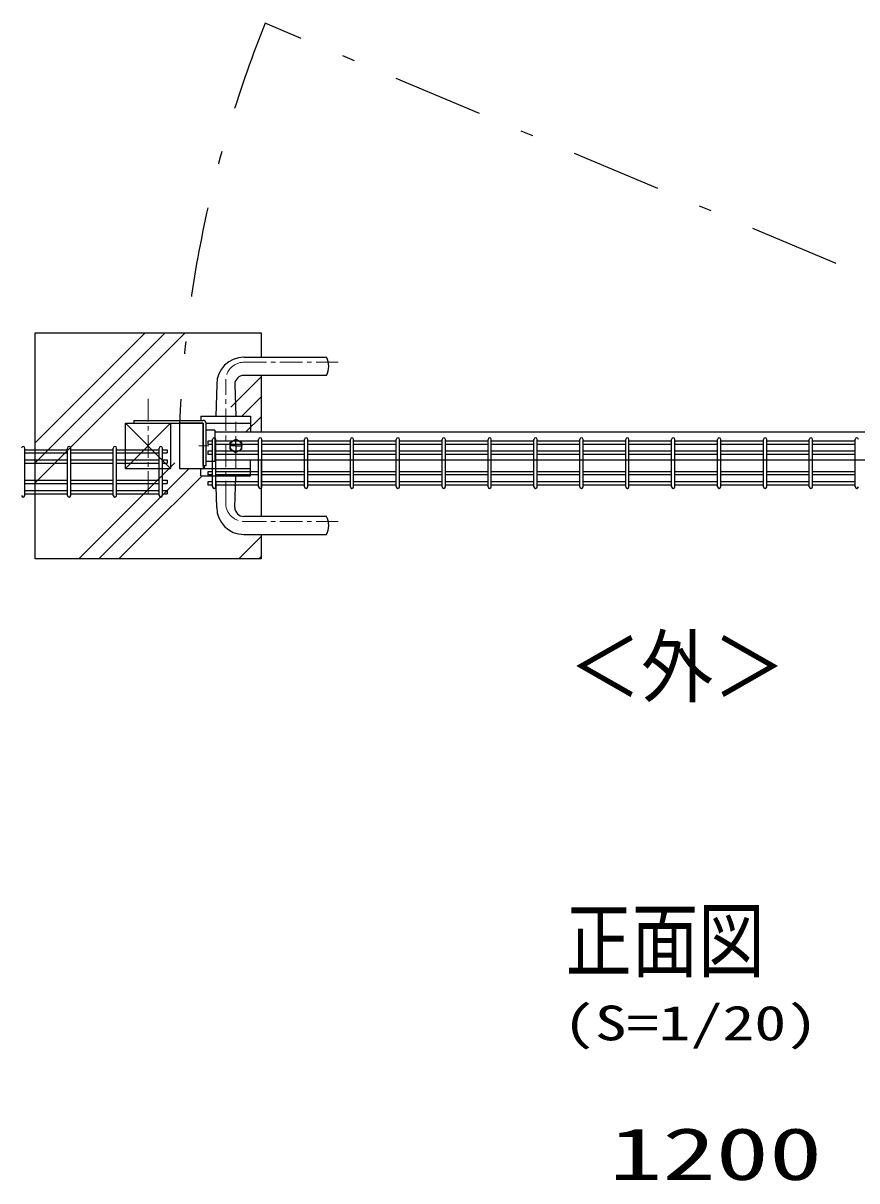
# Model space of a CAD drawing. Units: millimetres, scale not verified. Extents: x -4425 to 4425, y -3150 to 3150.
# Drawn here: x -2813 to -1891, y 822 to 2103 of the extents above; entities that cross this region are included whole.
import ezdxf
from ezdxf.enums import TextEntityAlignment as Align

# ---------------------------------------------------------------- set-up
doc = ezdxf.new("R2010")
doc.units = ezdxf.units.MM
doc.header["$LTSCALE"] = 20
doc.linetypes.add('USER1', pattern=[2, 1.25, -0.25, 0.25, -0.25])
doc.linetypes.add('USER4', pattern=[10.7, 5, -2.5, 0.7, -2.5])
for name, color, linetype, lineweight in [('0-0_外形線', 7, 'Continuous', 25), ('0-3_寸法線', 4, 'Continuous', 25), ('0-7_扉縦枠', 7, 'Continuous', 25), ('0-8_Jﾊﾟﾈﾙ', 3, 'Continuous', 25), ('0-A_0', 7, 'Continuous', 25), ('0-C_扉横枠', 7, 'Continuous', 25), ('0-F_丁番', 3, 'Continuous', 25), ('1-0_軸線', 1, 'USER1', 9), ('1-2_ハッチング', 4, 'Continuous', 25)]:
    doc.layers.add(name, color=color, linetype=linetype, lineweight=lineweight)
doc.layers.add('1-3_D-TITLE', color=7, linetype='Continuous')
doc.styles.add('ＭＳ ゴシック', font='')
doc.styles.get('ＭＳ ゴシック').set_extended_font_data('MS Gothic')

msp = doc.modelspace()

# ---------------------------------------------------------------- linework, layer by layer
at = {"layer": '0-0_外形線'}
for p, q in [((-2800.29, 1510.01), (-2800.29, 1760.01)), ((-2800.29, 1760.01), (-2550.29, 1760.01)), ((-2550.29, 1760.01), (-2550.29, 1733.01)), ((-2569.29, 1733.01), (-2477.97, 1733.01)), ((-2477.97, 1713.01), (-2569.29, 1713.01)), ((-2550.29, 1713.01), (-2550.29, 1650.51)), ((-2599.29, 1703.01), (-2600.29, 1668.01)), ((-2579.29, 1703.01), (-2578.29, 1668.01)), ((-2616.79, 1668.01), (-2561.79, 1668.01)), ((-2616.79, 1668.01), (-2616.79, 1663.21)), ((-2561.79, 1668.01), (-2561.79, 1650.51)), ((-2700.29, 1610.01), (-2700.29, 1660.01)), ((-2650.29, 1660.01), (-2700.29, 1610.01)), ((-2650.29, 1660.01), (-2650.29, 1610.01)), ((-2561.79, 1602.01), (-2561.79, 1619.51)), ((-2550.29, 1619.51), (-2550.29, 1557.01)), ((-2700.29, 1610.01), (-2650.29, 1610.01)), ((-2616.79, 1602.01), (-2616.79, 1610.01)), ((-2616.79, 1602.01), (-2561.79, 1602.01)), ((-2613.29, 1613.21), (-2613.29, 1610.01)), ((-2599.29, 1567.01), (-2600.29, 1602.01)), ((-2579.29, 1567.01), (-2578.29, 1602.01)), ((-2477.97, 1557.01), (-2569.29, 1557.01)), ((-2569.29, 1537.01), (-2477.97, 1537.01)), ((-2550.29, 1537.01), (-2550.29, 1510.01)), ((-2550.29, 1510.01), (-2800.29, 1510.01))]:
    msp.add_line(p, q, dxfattribs=at)
msp.add_lwpolyline([(-2650.29, 1610.01), (-2700.29, 1660.01), (-2650.29, 1660.01)], dxfattribs=at)
for centre, radius, start, end in [((-2569.29, 1703.01), 30, 90, 180), ((-2495.29, 1723.01), 20, 330, 30), ((-2569.29, 1703.01), 10, 90, 180), ((-2569.29, 1567.01), 30, 180, 270), ((-2569.29, 1567.01), 10, 180, 270), ((-2495.29, 1547.01), 20, 330, 30)]:
    msp.add_arc(centre, radius, start, end, dxfattribs=at)
at = {"layer": '0-7_扉縦枠'}
for p, q in [((-2614.29, 1660.01), (-2614.29, 1610.01)), ((-2640.29, 1610.01), (-2561.79, 1610.01))]:
    msp.add_line(p, q, dxfattribs=at)
msp.add_lwpolyline([(-2614.29, 1660.01), (-2640.29, 1660.01), (-2640.29, 1610.01)], dxfattribs=at)
at = {"layer": '0-8_Jﾊﾟﾈﾙ'}
for p, q in [((-2603.78, 1640.31), (-2608.98, 1640.31)), ((-2608.98, 1640.31), (-2608.98, 1636.71)), ((-2603.78, 1589.71), (-2603.78, 1642.11)), ((-2600.18, 1589.71), (-2600.18, 1642.11)), ((-2553.01, 1640.31), (-2600.18, 1640.31)), ((-2553.01, 1589.71), (-2553.01, 1642.11)), ((-2549.41, 1589.71), (-2549.41, 1642.11)), ((-2502.24, 1640.31), (-2549.41, 1640.31)), ((-2502.24, 1589.71), (-2502.24, 1642.11)), ((-2498.64, 1589.71), (-2498.64, 1642.11)), ((-2451.47, 1640.31), (-2498.64, 1640.31)), ((-2451.47, 1589.71), (-2451.47, 1642.11)), ((-2447.87, 1589.71), (-2447.87, 1642.11)), ((-2400.71, 1640.31), (-2447.87, 1640.31)), ((-2400.71, 1589.71), (-2400.71, 1642.11)), ((-2397.11, 1589.71), (-2397.11, 1642.11)), ((-2349.94, 1640.31), (-2397.11, 1640.31)), ((-2349.94, 1589.71), (-2349.94, 1642.11)), ((-2346.34, 1589.71), (-2346.34, 1642.11)), ((-2299.17, 1640.31), (-2346.34, 1640.31)), ((-2299.17, 1589.71), (-2299.17, 1642.11)), ((-2295.57, 1589.71), (-2295.57, 1642.11)), ((-2248.4, 1640.31), (-2295.57, 1640.31)), ((-2248.4, 1589.71), (-2248.4, 1642.11)), ((-2244.8, 1589.71), (-2244.8, 1642.11)), ((-2197.63, 1640.31), (-2244.8, 1640.31)), ((-2197.63, 1589.71), (-2197.63, 1642.11)), ((-2194.03, 1589.71), (-2194.03, 1642.11)), ((-2146.86, 1640.31), (-2194.03, 1640.31)), ((-2146.86, 1589.71), (-2146.86, 1642.11)), ((-2143.26, 1589.71), (-2143.26, 1642.11)), ((-2096.09, 1640.31), (-2143.26, 1640.31)), ((-2096.09, 1589.71), (-2096.09, 1642.11)), ((-2092.49, 1589.71), (-2092.49, 1642.11)), ((-2045.32, 1640.31), (-2092.49, 1640.31)), ((-2045.32, 1589.71), (-2045.32, 1642.11)), ((-2041.72, 1589.71), (-2041.72, 1642.11)), ((-1994.55, 1640.31), (-2041.72, 1640.31)), ((-1994.55, 1589.71), (-1994.55, 1642.11)), ((-1990.95, 1589.71), (-1990.95, 1642.11)), ((-1943.78, 1640.31), (-1990.95, 1640.31)), ((-1943.78, 1589.71), (-1943.78, 1642.11)), ((-1940.18, 1589.71), (-1940.18, 1642.11)), ((-1893.01, 1640.31), (-1940.18, 1640.31)), ((-1893.01, 1589.71), (-1893.01, 1642.11)), ((-2811.6, 1580.21), (-2811.6, 1632.61)), ((-2811.6, 1630.81), (-2764.43, 1630.81)), ((-2811.6, 1627.21), (-2764.43, 1627.21)), ((-2764.43, 1580.21), (-2764.43, 1632.61)), ((-2760.83, 1580.21), (-2760.83, 1632.61)), ((-2760.83, 1630.81), (-2713.66, 1630.81)), ((-2760.83, 1627.21), (-2713.66, 1627.21)), ((-2713.66, 1580.21), (-2713.66, 1632.61)), ((-2710.06, 1580.21), (-2710.06, 1632.61)), ((-2710.06, 1630.81), (-2662.89, 1630.81)), ((-2710.06, 1627.21), (-2662.89, 1627.21)), ((-2662.89, 1580.21), (-2662.89, 1632.61)), ((-2659.29, 1580.21), (-2659.29, 1632.61)), ((-2659.29, 1630.81), (-2654.09, 1630.81)), ((-2659.29, 1627.21), (-2654.09, 1627.21)), ((-2654.09, 1630.81), (-2654.09, 1627.21)), ((-2603.78, 1636.71), (-2608.98, 1636.71)), ((-2603.78, 1629.01), (-2608.98, 1629.01)), ((-2608.98, 1629.01), (-2608.98, 1625.41)), ((-2553.01, 1636.71), (-2600.18, 1636.71)), ((-2553.01, 1629.01), (-2600.18, 1629.01)), ((-2502.24, 1636.71), (-2549.41, 1636.71)), ((-2502.24, 1629.01), (-2549.41, 1629.01)), ((-2451.47, 1636.71), (-2498.64, 1636.71)), ((-2451.47, 1629.01), (-2498.64, 1629.01)), ((-2400.71, 1636.71), (-2447.87, 1636.71)), ((-2400.71, 1629.01), (-2447.87, 1629.01)), ((-2349.94, 1636.71), (-2397.11, 1636.71)), ((-2349.94, 1629.01), (-2397.11, 1629.01)), ((-2299.17, 1636.71), (-2346.34, 1636.71)), ((-2299.17, 1629.01), (-2346.34, 1629.01)), ((-2248.4, 1636.71), (-2295.57, 1636.71)), ((-2248.4, 1629.01), (-2295.57, 1629.01)), ((-2197.63, 1636.71), (-2244.8, 1636.71)), ((-2197.63, 1629.01), (-2244.8, 1629.01)), ((-2146.86, 1636.71), (-2194.03, 1636.71)), ((-2146.86, 1629.01), (-2194.03, 1629.01)), ((-2096.09, 1636.71), (-2143.26, 1636.71)), ((-2096.09, 1629.01), (-2143.26, 1629.01)), ((-2045.32, 1636.71), (-2092.49, 1636.71)), ((-2045.32, 1629.01), (-2092.49, 1629.01)), ((-1994.55, 1636.71), (-2041.72, 1636.71)), ((-1994.55, 1629.01), (-2041.72, 1629.01)), ((-1943.78, 1636.71), (-1990.95, 1636.71)), ((-1943.78, 1629.01), (-1990.95, 1629.01)), ((-1893.01, 1636.71), (-1940.18, 1636.71)), ((-1893.01, 1629.01), (-1940.18, 1629.01)), ((-2811.6, 1619.51), (-2764.43, 1619.51)), ((-2811.6, 1615.91), (-2764.43, 1615.91)), ((-2760.83, 1619.51), (-2713.66, 1619.51)), ((-2760.83, 1615.91), (-2713.66, 1615.91)), ((-2710.06, 1619.51), (-2662.89, 1619.51)), ((-2710.06, 1615.91), (-2662.89, 1615.91)), ((-2659.29, 1619.51), (-2654.09, 1619.51)), ((-2659.29, 1615.91), (-2654.09, 1615.91)), ((-2654.09, 1619.51), (-2654.09, 1615.91)), ((-2603.78, 1625.41), (-2608.98, 1625.41)), ((-2553.01, 1625.41), (-2600.18, 1625.41)), ((-2502.24, 1625.41), (-2549.41, 1625.41)), ((-2451.47, 1625.41), (-2498.64, 1625.41)), ((-2400.71, 1625.41), (-2447.87, 1625.41)), ((-2349.94, 1625.41), (-2397.11, 1625.41)), ((-2299.17, 1625.41), (-2346.34, 1625.41)), ((-2248.4, 1625.41), (-2295.57, 1625.41)), ((-2197.63, 1625.41), (-2244.8, 1625.41)), ((-2146.86, 1625.41), (-2194.03, 1625.41)), ((-2096.09, 1625.41), (-2143.26, 1625.41)), ((-2045.32, 1625.41), (-2092.49, 1625.41)), ((-1994.55, 1625.41), (-2041.72, 1625.41)), ((-1943.78, 1625.41), (-1990.95, 1625.41)), ((-1893.01, 1625.41), (-1940.18, 1625.41)), ((-2603.78, 1606.41), (-2608.98, 1606.41)), ((-2608.98, 1606.41), (-2608.98, 1602.81)), ((-2603.78, 1602.81), (-2608.98, 1602.81)), ((-2553.01, 1606.41), (-2600.18, 1606.41)), ((-2553.01, 1602.81), (-2600.18, 1602.81)), ((-2502.24, 1606.41), (-2549.41, 1606.41)), ((-2502.24, 1602.81), (-2549.41, 1602.81)), ((-2451.47, 1606.41), (-2498.64, 1606.41)), ((-2451.47, 1602.81), (-2498.64, 1602.81)), ((-2400.71, 1606.41), (-2447.87, 1606.41)), ((-2400.71, 1602.81), (-2447.87, 1602.81)), ((-2349.94, 1606.41), (-2397.11, 1606.41)), ((-2349.94, 1602.81), (-2397.11, 1602.81)), ((-2299.17, 1606.41), (-2346.34, 1606.41)), ((-2299.17, 1602.81), (-2346.34, 1602.81)), ((-2248.4, 1606.41), (-2295.57, 1606.41)), ((-2248.4, 1602.81), (-2295.57, 1602.81)), ((-2197.63, 1606.41), (-2244.8, 1606.41)), ((-2197.63, 1602.81), (-2244.8, 1602.81)), ((-2146.86, 1606.41), (-2194.03, 1606.41)), ((-2146.86, 1602.81), (-2194.03, 1602.81)), ((-2096.09, 1606.41), (-2143.26, 1606.41)), ((-2096.09, 1602.81), (-2143.26, 1602.81)), ((-2045.32, 1606.41), (-2092.49, 1606.41)), ((-2045.32, 1602.81), (-2092.49, 1602.81)), ((-1994.55, 1606.41), (-2041.72, 1606.41)), ((-1994.55, 1602.81), (-2041.72, 1602.81)), ((-1943.78, 1606.41), (-1990.95, 1606.41)), ((-1943.78, 1602.81), (-1990.95, 1602.81)), ((-1893.01, 1606.41), (-1940.18, 1606.41)), ((-1893.01, 1602.81), (-1940.18, 1602.81)), ((-2811.6, 1596.91), (-2764.43, 1596.91)), ((-2811.6, 1593.31), (-2764.43, 1593.31)), ((-2760.83, 1596.91), (-2713.66, 1596.91)), ((-2760.83, 1593.31), (-2713.66, 1593.31)), ((-2710.06, 1596.91), (-2662.89, 1596.91)), ((-2710.06, 1593.31), (-2662.89, 1593.31)), ((-2659.29, 1596.91), (-2654.09, 1596.91)), ((-2659.29, 1593.31), (-2654.09, 1593.31)), ((-2654.09, 1596.91), (-2654.09, 1593.31)), ((-2603.78, 1591.51), (-2608.98, 1591.51)), ((-2553.01, 1595.11), (-2600.18, 1595.11)), ((-2553.01, 1591.51), (-2600.18, 1591.51)), ((-2502.24, 1595.11), (-2549.41, 1595.11)), ((-2502.24, 1591.51), (-2549.41, 1591.51)), ((-2451.47, 1595.11), (-2498.64, 1595.11)), ((-2451.47, 1591.51), (-2498.64, 1591.51)), ((-2400.71, 1595.11), (-2447.87, 1595.11)), ((-2400.71, 1591.51), (-2447.87, 1591.51)), ((-2349.94, 1595.11), (-2397.11, 1595.11)), ((-2349.94, 1591.51), (-2397.11, 1591.51)), ((-2299.17, 1595.11), (-2346.34, 1595.11)), ((-2299.17, 1591.51), (-2346.34, 1591.51)), ((-2248.4, 1595.11), (-2295.57, 1595.11)), ((-2248.4, 1591.51), (-2295.57, 1591.51)), ((-2197.63, 1595.11), (-2244.8, 1595.11)), ((-2197.63, 1591.51), (-2244.8, 1591.51)), ((-2146.86, 1595.11), (-2194.03, 1595.11)), ((-2146.86, 1591.51), (-2194.03, 1591.51)), ((-2096.09, 1595.11), (-2143.26, 1595.11)), ((-2096.09, 1591.51), (-2143.26, 1591.51)), ((-2045.32, 1595.11), (-2092.49, 1595.11)), ((-2045.32, 1591.51), (-2092.49, 1591.51)), ((-1994.55, 1595.11), (-2041.72, 1595.11)), ((-1994.55, 1591.51), (-2041.72, 1591.51)), ((-1943.78, 1595.11), (-1990.95, 1595.11)), ((-1943.78, 1591.51), (-1990.95, 1591.51)), ((-1893.01, 1595.11), (-1940.18, 1595.11)), ((-1893.01, 1591.51), (-1940.18, 1591.51)), ((-2811.6, 1585.61), (-2764.43, 1585.61)), ((-2811.6, 1582.01), (-2764.43, 1582.01)), ((-2760.83, 1585.61), (-2713.66, 1585.61)), ((-2760.83, 1582.01), (-2713.66, 1582.01)), ((-2710.06, 1585.61), (-2662.89, 1585.61)), ((-2710.06, 1582.01), (-2662.89, 1582.01)), ((-2659.29, 1585.61), (-2654.09, 1585.61)), ((-2659.29, 1582.01), (-2654.09, 1582.01)), ((-2654.09, 1585.61), (-2654.09, 1582.01))]:
    msp.add_line(p, q, dxfattribs=at)
msp.add_lwpolyline([(-2603.78, 1595.11), (-2608.98, 1595.11), (-2608.98, 1591.51)], dxfattribs=at)
for centre, start, end in [((-2601.98, 1642.11), 0, 180), ((-2551.21, 1642.11), 0, 180), ((-2500.44, 1642.11), 0, 180), ((-2449.67, 1642.11), 0, 180), ((-2398.91, 1642.11), 0, 180), ((-2348.14, 1642.11), 0, 180), ((-2297.37, 1642.11), 0, 180), ((-2246.6, 1642.11), 0, 180), ((-2195.83, 1642.11), 0, 180), ((-2145.06, 1642.11), 0, 180), ((-2094.29, 1642.11), 0, 180), ((-2043.52, 1642.11), 0, 180), ((-1992.75, 1642.11), 0, 180), ((-1941.98, 1642.11), 0, 180), ((-1891.21, 1642.11), 0, 180), ((-2813.4, 1632.61), 0, 180), ((-2762.63, 1632.61), 0, 180), ((-2711.86, 1632.61), 0, 180), ((-2661.09, 1632.61), 0, 180), ((-2601.98, 1589.71), 180, 0), ((-2551.21, 1589.71), 180, 0), ((-2500.44, 1589.71), 180, 0), ((-2449.67, 1589.71), 180, 0), ((-2398.91, 1589.71), 180, 0), ((-2348.14, 1589.71), 180, 0), ((-2297.37, 1589.71), 180, 0), ((-2246.6, 1589.71), 180, 0), ((-2195.83, 1589.71), 180, 0), ((-2145.06, 1589.71), 180, 0), ((-2094.29, 1589.71), 180, 0), ((-2043.52, 1589.71), 180, 0), ((-1992.75, 1589.71), 180, 0), ((-1941.98, 1589.71), 180, 0), ((-1891.21, 1589.71), 180, 0), ((-2813.4, 1580.21), 180, 0), ((-2762.63, 1580.21), 180, 0), ((-2711.86, 1580.21), 180, 0), ((-2661.09, 1580.21), 180, 0)]:
    msp.add_arc(centre, 1.8, start, end, dxfattribs=at)
at = {"layer": '0-A_0'}
msp.add_line((-2611.09, 1660.01), (-2561.79, 1660.01), dxfattribs=at)
at = {"layer": '0-C_扉横枠'}
for p, q in [((-2601.29, 1652.46), (-2611.09, 1652.46)), ((-2601.29, 1652.46), (-2601.29, 1617.56)), ((-2601.29, 1650.51), (-1587.29, 1650.51)), ((-2584.59, 1638.76), (-2578.09, 1642.51)), ((-2571.59, 1638.76), (-2578.09, 1642.51)), ((-2578.09, 1635.19), (-2578.09, 1641.6)), ((-2578.27, 1635.01), (-2584.68, 1635.01)), ((-2584.59, 1631.26), (-2584.59, 1638.76)), ((-2584.59, 1631.26), (-2578.09, 1627.51)), ((-2578.18, 1635.01), (-2578, 1635.01)), ((-2578.09, 1634.92), (-2578.09, 1635.1)), ((-2578.09, 1634.83), (-2578.09, 1628.43)), ((-2571.59, 1631.26), (-2578.09, 1627.51)), ((-2577.91, 1635.01), (-2571.5, 1635.01)), ((-2571.59, 1631.26), (-2571.59, 1638.76)), ((-2601.29, 1617.56), (-2611.09, 1617.56)), ((-2601.29, 1619.51), (-1587.29, 1619.51))]:
    msp.add_line(p, q, dxfattribs=at)
msp.add_circle((-2578.09, 1635.01), 6.5, dxfattribs=at)
at = {"layer": '0-F_丁番'}
for p, q in [((-2691.09, 1663.21), (-2691.09, 1660.01)), ((-2691.09, 1663.21), (-2614.29, 1663.21)), ((-2691.09, 1660.01), (-2614.29, 1660.01)), ((-2614.29, 1613.21), (-2614.29, 1660.01)), ((-2611.09, 1613.21), (-2611.09, 1660.01)), ((-2614.29, 1613.21), (-2611.09, 1613.21))]:
    msp.add_line(p, q, dxfattribs=at)
msp.add_arc((-2614.29, 1660.01), 3.2, 360, 90, dxfattribs=at)
at = {"layer": '1-0_軸線'}
for p, q in [((-2569.29, 1727.51), (-2464.78, 1727.51)), ((-2589.29, 1571.51), (-2589.29, 1707.51)), ((-2675.29, 1581.92), (-2675.29, 1688.1)), ((-2578.09, 1610.86), (-2578.09, 1661.43)), ((-2578.09, 1610.86), (-2578.09, 1661.43)), ((-2578.09, 1610.86), (-2578.09, 1661.43)), ((-2607.95, 1635.01), (-2619.14, 1635.01)), ((-2569.29, 1551.51), (-2464.78, 1551.51))]:
    msp.add_line(p, q, dxfattribs=at)
for centre, start, end in [((-2569.29, 1707.51), 90, 180), ((-2569.29, 1571.51), 180, 270)]:
    msp.add_arc(centre, 20, start, end, dxfattribs=at)
at = {"layer": '1-2_ハッチング', "linetype": 'USER4'}
msp.add_line((-1519.58, 1670.51), (-2545.69, 2102.64), dxfattribs=at)
at = {"layer": '1-2_ハッチング'}
for p, q in [((-2583.82, 1677.89), (-2550.29, 1711.42)), ((-2571.6, 1668.01), (-2550.29, 1689.32)), ((-2567, 1650.51), (-2550.29, 1667.23)), ((-2574.92, 1510.01), (-2550.29, 1534.64)), ((-2552.82, 1510.01), (-2550.29, 1512.55))]:
    msp.add_line(p, q, dxfattribs=at)
for points in [[(-2800.29, 1594), (-2680.54, 1713.75), (-2634.28, 1760.01)], [(-2800.29, 1616.1), (-2680.54, 1735.85), (-2656.38, 1760.01)], [(-2800.29, 1638.2), (-2680.54, 1757.95), (-2678.48, 1760.01)], [(-2751.7, 1510.01), (-2680.54, 1581.17), (-2645.54, 1616.17)], [(-2729.6, 1510.01), (-2680.54, 1559.07), (-2629.6, 1610.01)], [(-2707.5, 1510.01), (-2680.54, 1536.98), (-2615.5, 1602.01)]]:
    msp.add_lwpolyline(points, dxfattribs=at)
at = {"layer": '1-2_ハッチング', "linetype": 'USER4'}
msp.add_arc((-1314.3, 1608.05), 1327.01, 158.11722, 177.75601, dxfattribs=at)

# ---------------------------------------------------------------- texts
at = {"layer": '0-0_外形線', "style": 'ＭＳ ゴシック', "width": 0.9}
msp.add_text('＜外＞', height=64.96, dxfattribs=at).set_placement((-2209.61, 1338.76), align=Align.BOTTOM_LEFT)
at = {"layer": '0-3_寸法線', "color": 2, "style": 'ＭＳ ゴシック', "width": 1.5}
msp.add_text('1200', height=57.77, dxfattribs=at).set_placement((-2165.29, 805.59), align=Align.BOTTOM_LEFT)
at = {"layer": '1-3_D-TITLE', "style": 'ＭＳ ゴシック'}
for s, height, width, p in [('正面図', 67.3, 0.8, (-2213.57, 1034.08)), ('(S=1/20)', 38.42, 1.35, (-2216.3, 965.89))]:
    msp.add_text(s, height=height, dxfattribs=dict(at, width=width)).set_placement(p, align=Align.BOTTOM_LEFT)

doc.saveas('drawing.dxf')
